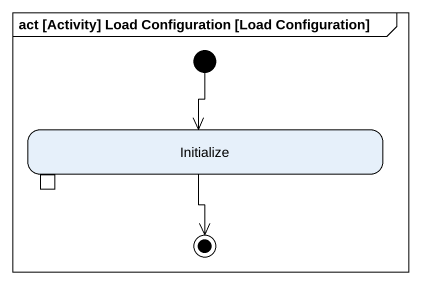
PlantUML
@startuml
mainframe act [Activity] Load Configuration [Load Configuration]
hide empty description
state Initialize {
  state pin1 <<outputPin>>
}
[*] --> Initialize
Initialize --> [*]
@enduml
